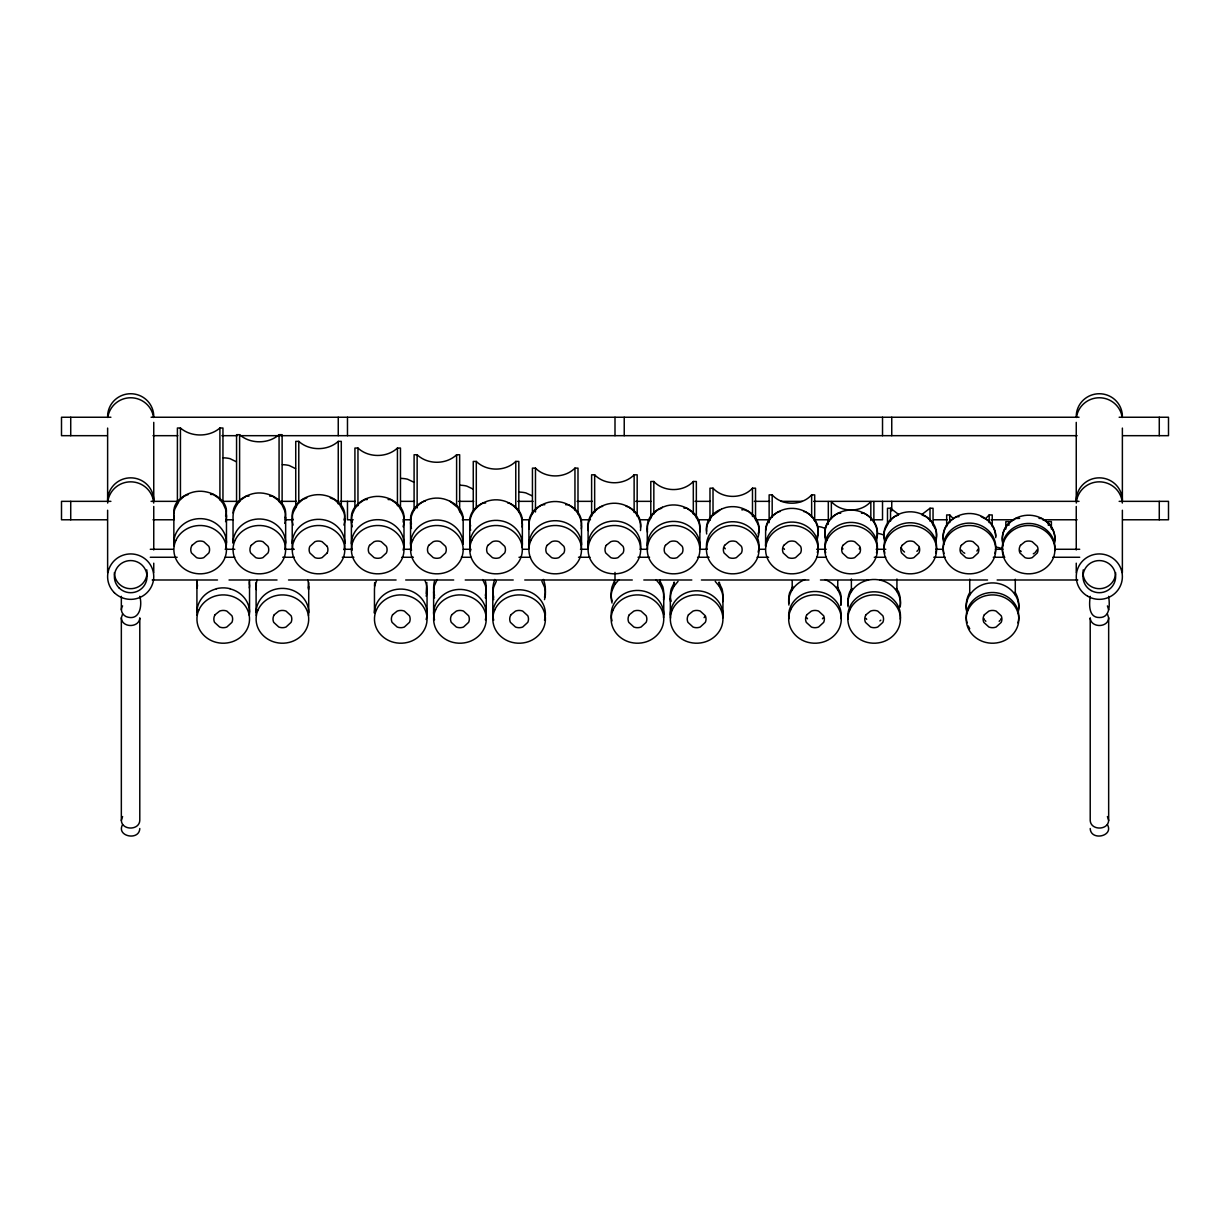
<?xml version="1.0" encoding="UTF-8"?>
<svg xmlns="http://www.w3.org/2000/svg" width="1230" height="1230" viewBox="0 0 1230 1230"><rect width="100%" height="100%" fill="white"/><g stroke="black" fill="none" stroke-linecap="round" stroke-linejoin="round"><path stroke-width="1.5" d="M249.306 584.296L249.536 580.483M308.715 582.405L308.146 588.063M374.458 586.264L374.673 582.559M233.039 513.018C233.239 502.532 243.463 496.259 252.534 493.768A28.106 27.69 0 0 1 266.157 493.768C276.781 496.105 289.065 505.93 284.745 518.03M139.79 596.335C142.296 604.791 140.235 620.012 128.181 617.245C123.154 616.461 119.341 610.388 122.585 605.898M121.34 617.875C121.785 628.038 139.359 628.038 139.79 617.875L139.79 820.425C139.359 830.573 121.785 830.573 121.34 820.425L121.34 617.875L122.585 614.001M121.34 820.425L122.585 816.551M139.79 828.513C139.313 841.212 115.881 836.431 122.585 824.654M1108.661 596.335C1109.691 603.899 1110.613 617.737 1099.436 617.522C1088.243 617.737 1089.165 603.899 1090.211 596.335M1108.661 617.875C1108.215 628.038 1090.641 628.038 1090.211 617.875L1090.211 820.425C1090.641 830.573 1108.215 830.573 1108.661 820.425L1108.661 617.875L1107.415 614.001M426.164 593.629L426.825 582.559M485.343 595.489L486.004 591.876A43.219 36.054 -1.4 0 0 485.343 580.898M544.506 597.365L545.182 593.767A40.759 34.717 -1.4 0 0 544.506 582.897L543.399 579.422M840.72 604.991L841.059 603.254A30.873 28.89 -1.6 0 0 840.382 592.86L837.153 586.418M899.899 606.867L900.237 605.145A29.305 27.86 -1.7 0 0 898.454 591.584L896.316 588.478M1017.917 612.263L1018.578 608.942A26.829 26.199 -1.9 0 0 1016.81 595.628L1015.288 592.583L1014.058 592.583M403.102 522.012C407.407 509.82 395.384 499.549 384.498 497.197A28.106 27.69 0 0 0 370.891 497.197C359.99 499.641 347.998 509.774 352.287 522.012M343.923 520.013C348.228 507.867 336.082 497.827 325.32 495.475A28.106 27.69 0 0 0 311.713 495.475C300.935 497.919 288.819 507.821 293.109 520.013M225.567 516.031C229.887 503.977 217.479 494.383 206.978 492.062A28.106 27.69 0 0 0 193.356 492.062C183.624 494.552 172.246 502.117 174.091 513.571M494.798 579.422L493.707 582.897A40.759 34.717 1.4 0 0 493.03 593.767L493.707 597.365M376.457 580.683L375.35 583.681A22.97 22.617 0 0 0 374.458 589.939L374.458 613.232A22.97 22.617 0 0 1 375.35 606.974C377.856 598.426 385.39 591.968 393.954 589.893A28.106 27.69 0 0 1 407.56 589.893C416.109 591.968 423.658 598.426 426.164 606.974A22.97 22.617 0 0 1 426.164 619.49M674.455 582.313L671.226 588.878A34.348 31.027 1.5 0 0 670.55 599.456L670.888 601.224M969.732 592.583L968.21 595.628A26.829 26.199 1.9 0 0 966.426 608.942L967.103 612.263M327.195 552.962L322.106 557.636A9.994 9.84 0 0 1 314.926 557.636L309.837 552.962A8.241 8.118 0 0 1 309.837 546.351L314.926 541.692A9.994 9.84 0 0 1 322.106 541.692L327.195 546.351M437.157 579.561L434.528 585.403A22.97 22.617 0 0 0 434.528 597.903M496.32 581.283L493.707 587.11A22.97 22.617 0 0 0 493.707 599.625M618.859 579.699L614.677 584.711L612.048 590.538A22.97 22.617 0 0 0 612.048 603.038M678.038 581.421L673.856 586.418L671.226 592.245A22.97 22.617 0 0 0 670.55 601.654M804.912 579.607C797.747 582.328 791.751 588.248 789.568 595.674A22.97 22.617 0 0 0 788.907 605.083M859.232 548.995L859.77 547.98M900.237 606.805A22.97 22.617 0 0 0 899.561 597.38C897.054 588.832 889.521 582.374 880.957 580.299A28.106 27.69 0 0 0 867.35 580.299C858.801 582.374 851.252 588.832 848.746 597.38A22.97 22.617 0 0 0 848.085 606.805M918.41 549.549L918.948 548.534A8.241 8.118 0 0 0 919.348 547.458M978.127 549.087L976.897 551.04M1017.917 613.324A22.97 22.617 0 0 0 1017.917 600.809C1015.411 592.26 1007.862 585.803 999.314 583.727A28.106 27.69 0 0 0 985.691 583.727C977.143 585.788 969.594 592.26 967.103 600.809A22.97 22.617 0 0 0 967.103 613.324M1037.29 549.641L1035.26 552.439M1000.636 619.505L1001.189 618.49M935.676 539.955A27.983 22.832 0.8 0 0 936.338 531.345C934.831 521.689 926.129 514.893 917.073 512.618A28.106 27.69 0 0 0 903.466 512.618C894.41 514.924 885.708 521.674 884.186 531.345A27.983 22.832 -0.8 0 0 884.862 539.955M704.083 617.66L704.759 616.722M822.439 618.767L823.116 617.829M1047.468 522.719L1048.344 521.628L1051.389 521.628L1051.389 529.038M992.226 526.379L992.226 514.94L989.181 514.94L986.245 517.953M933.047 524.918L933.047 508.251L930.003 508.251L922.146 514.278M814.691 520.813L814.691 494.875L811.646 494.875C801.822 505.991 782.019 505.991 772.179 494.875L769.134 494.875L769.134 522.658M755.528 518.384L755.528 488.187L752.483 488.187C742.551 499.119 722.933 499.119 713.016 488.187L709.971 488.187L709.971 520.259M696.349 517.907L696.349 481.499L693.305 481.499C683.296 492.246 663.846 492.246 653.837 481.499L650.793 481.499L650.793 517.907M637.171 516.2L637.171 474.811L634.127 474.811C624.041 485.389 604.745 485.389 594.659 474.811L591.615 474.811L591.615 516.2M577.992 513.894L577.992 468.123L574.948 468.123C564.77 478.516 545.659 478.516 535.481 468.123L532.436 468.123L532.436 513.894M518.814 512.126L518.814 461.435L515.77 461.435C505.515 471.644 486.573 471.644 476.302 461.435L473.258 461.435L473.258 510.25M459.651 511.757L459.651 454.746L456.607 454.746C446.244 464.771 427.487 464.771 417.139 454.746L414.095 454.746L414.095 509.85M916.904 551.332L917.718 550.487M999.144 621.288L999.959 620.443M400.473 509.512L400.473 448.058L397.428 448.058C386.989 457.914 368.4 457.914 357.961 448.058L354.917 448.058L354.917 507.59M341.294 505.791L341.294 441.37L338.25 441.37C327.733 451.041 309.314 451.041 298.782 441.37L295.738 441.37L295.738 507.683M282.116 503.562L282.116 434.682L279.072 434.682C268.463 444.168 250.213 444.168 239.604 434.682L236.56 434.682L236.56 505.469M222.953 501.732L222.953 428.009L219.909 428.009C209.208 437.296 191.127 437.296 180.441 428.009L177.397 428.009L177.397 503.624M879.88 620.919L880.803 620.181M721.549 508.989L711.878 516.108L707.342 524.564A22.97 22.617 0 0 0 706.666 533.974M1033.308 553.808L1034.338 553.177M719.596 509.881C713.246 512.864 707.85 518.568 706.666 525.656A32.534 23.77 -0.9 0 0 706.666 531.237M662.37 507.283C655.267 510.081 648.794 515.939 647.487 523.749A34.348 24.123 -0.9 0 0 647.487 529.269M662.401 507.267L666.768 505.761A28.106 27.69 0 0 1 680.375 505.761C689.154 508.067 698.04 514.263 699.639 523.749A34.348 24.123 0.9 0 1 699.639 529.269M721.58 508.989L725.931 507.467A28.106 27.69 0 0 1 739.553 507.467C748.394 509.774 757.234 516.108 758.818 525.656A32.534 23.77 0.9 0 1 758.141 533.974M216.418 588.863C207.87 590.938 200.321 597.396 197.83 605.96A22.97 22.617 0 0 0 197.154 615.369M188.39 494.445L184.162 496.228L179.303 500.687L174.768 509.143A22.97 22.617 0 0 0 174.091 518.553M248.952 496.136L246.2 496.182L240.742 500.026L236.56 505.023L233.931 510.85A22.97 22.617 0 0 0 233.039 517.107L233.039 543.153A22.97 22.617 0 0 1 233.931 536.895C236.437 528.346 243.986 521.874 252.534 519.813A28.106 27.69 0 0 1 266.157 519.813C274.705 521.874 282.254 528.346 284.745 536.895A22.97 22.617 0 0 1 284.745 549.41M306.747 497.873L302.503 499.657L297.645 504.115L293.109 512.572A22.97 22.617 0 0 0 293.109 525.087M367.293 499.549L364.541 499.611L359.099 503.454L354.917 508.451L352.287 514.278A22.97 22.617 0 0 0 352.287 526.794M425.088 501.302L423.72 501.317C417.539 504.054 412.035 509.312 410.789 516.17A43.219 25.738 -0.9 0 0 411.466 524.011M485.65 502.978L482.898 503.039C476.687 505.822 471.198 511.157 469.968 518.061A40.759 25.323 -0.9 0 0 470.629 525.994M544.829 504.7L542.061 504.746C535.819 507.575 530.361 513.018 529.146 519.967A38.468 24.907 -0.9 0 0 529.146 525.348M602.623 506.437L601.239 506.468C594.966 509.343 589.524 514.863 588.309 521.858A36.331 24.508 -0.9 0 0 588.309 527.316M661.802 508.144L657.558 509.927L652.7 514.386L648.164 522.842A22.97 22.617 0 0 0 647.487 532.252M780.143 511.572L778.759 511.603C772.379 514.632 767.013 520.413 765.844 527.547A30.873 23.432 -0.9 0 0 765.614 530.376M840.705 513.264L837.938 513.31C831.526 516.385 826.176 522.273 825.023 529.438A29.305 23.078 -0.8 0 0 825.684 537.971M898.5 515.001L894.256 516.785L889.398 521.243L884.862 529.7A22.97 22.617 0 0 0 884.862 542.215M959.046 516.692L956.294 516.738L950.852 520.305A26.522 22.371 -0.8 0 0 944.04 530.361L943.364 533.236A26.829 22.632 -0.8 0 0 944.04 541.953M1019.609 518.368L1015.473 518.46L1010.014 522.058A25.83 22.463 -0.7 0 0 1003.219 532.19L1002.542 535.127A25.83 22.463 -0.7 0 0 1003.219 543.952M110.9 417.247L61.5 417.247L61.5 435.681L107.072 435.681M151.09 417.247L1079.017 417.247M1119.146 417.247L1168.5 417.247L1168.5 435.681L1122.975 435.681M152.997 435.681L177.873 435.681M221.877 435.681L237.19 435.681M241.018 435.681L1077.111 435.681M110.9 501.348L61.5 501.348L61.5 519.783L107.072 519.783M151.09 501.348L177.873 501.348M221.877 501.348L237.19 501.348M281.193 501.348L296.492 501.348M340.095 501.348L355.132 501.348M401.041 501.348L414.449 501.348M458.452 501.348L473.75 501.348M517.769 501.348L533.067 501.348M577.07 501.348L592.383 501.348M635.71 501.348L651.008 501.348M695.012 501.348L710.325 501.348M754.328 501.348L769.642 501.348M781.112 501.348L802.16 501.348M813.645 501.348L1079.017 501.348M1119.146 501.348L1168.5 501.348L1168.5 519.783L1122.975 519.783M898.377 514.278L890.535 508.251L887.491 508.251L887.491 523.073M952.635 517.953L949.714 514.94L946.67 514.94L946.67 526.379M152.997 519.783L174.045 519.783M225.705 519.783L233.362 519.783M285.022 519.783L292.679 519.783M353.21 519.783L347.475 519.783L347.475 501.348M402.963 519.783L410.62 519.783M462.28 519.783L469.921 519.783M521.582 519.783L529.238 519.783M580.898 519.783L590.462 519.783M639.538 519.783L649.102 519.783M698.84 519.783L708.418 519.783M756.25 519.783L769.642 519.783M813.645 519.783L828.958 519.783M872.962 519.783L882.525 519.783L882.525 501.348M933.785 519.783L947.162 519.783M991.119 519.783L1014.043 519.783M1042.717 519.783L1077.111 519.783M1009.769 522.719L1008.877 521.628L1005.833 521.628L1005.833 529.038M150.291 549.272L173.322 549.272M225.182 549.272L234.776 549.272M284.714 549.272L294.308 549.272M344.231 549.272L351.918 549.272M403.763 549.272L411.45 549.272M463.295 549.272L470.982 549.272M522.827 549.272L528.593 549.272M580.437 549.272L588.109 549.272M639.969 549.272L647.641 549.272M699.501 549.272L707.173 549.272M759.018 549.272L764.783 549.272M816.628 549.272L826.237 549.272M876.16 549.272L885.769 549.272M935.692 549.272L943.379 549.272M995.224 549.272L1002.896 549.272M1054.756 549.272L1079.709 549.272M150.291 557.267L177.166 557.267M225.182 557.267L234.776 557.267M282.792 557.267L294.308 557.267M342.309 557.267L353.84 557.267M401.841 557.267L413.372 557.267M461.373 557.267L470.982 557.267M518.983 557.267L530.499 557.267M578.515 557.267L590.031 557.267M638.047 557.267L649.563 557.267M697.579 557.267L709.095 557.267M757.096 557.267L768.627 557.267M816.628 557.267L826.237 557.267M874.238 557.267L885.769 557.267M933.77 557.267L945.286 557.267M993.302 557.267L1004.818 557.267M1052.834 557.267L1079.709 557.267M152.213 579.991L217.495 579.991M229.026 579.991L277.027 579.991M288.543 579.991L396.091 579.991M405.685 579.991L453.701 579.991M465.217 579.991L513.218 579.991M524.749 579.991L632.282 579.991M643.797 579.991L691.813 579.991M701.408 579.991L808.956 579.991M820.471 579.991L868.488 579.991M880.004 579.991L987.536 579.991M997.146 579.991L1077.788 579.991M659.618 580.253L662.862 586.879A36.331 32.195 -1.4 0 1 663.524 597.565M718.797 582.313L722.041 588.878A34.348 31.027 -1.5 0 1 722.702 599.456M792.812 586.418L789.568 592.86A30.873 28.89 1.6 0 0 788.907 603.254M851.99 588.478L849.853 591.584A29.305 27.86 1.7 0 0 848.085 605.145M210.561 494.414L213.313 494.475L218.771 498.304L222.953 503.316L225.567 509.143A22.97 22.617 0 0 1 225.582 521.658M269.739 496.136L272.491 496.182L277.934 500.026L282.116 505.023L284.745 510.85A22.97 22.617 0 0 1 284.745 523.365M330.286 497.873L334.529 499.657L339.388 504.115L343.923 512.572A22.97 22.617 0 0 1 343.923 525.087M388.08 499.549L390.848 499.611L396.291 503.454L400.473 508.451L403.102 514.278A22.97 22.617 0 0 1 403.102 526.794M507.821 503.009L509.189 503.039C515.401 505.822 520.89 511.157 522.12 518.061A40.759 25.323 0.9 0 1 522.12 523.38M565.615 504.7L568.368 504.746C574.61 507.575 580.083 513.018 581.298 519.967A38.468 24.907 0.9 0 1 581.298 525.348M626.162 506.437L627.546 506.468C633.819 509.343 639.262 514.863 640.476 521.858A36.331 24.508 0.9 0 1 640.476 527.316M683.957 508.128L686.724 508.175L692.167 512.018L696.349 517.015L698.978 522.842A22.97 22.617 0 0 1 699.639 532.252M741.752 509.804L743.135 509.835M744.519 509.866L748.747 511.649L753.606 516.108L758.141 524.564A22.97 22.617 0 0 1 758.141 537.08M803.697 511.572L805.066 511.603C811.446 514.632 816.828 520.413 817.996 527.547A30.873 23.432 0.9 0 1 817.32 535.973M861.492 513.264L864.244 513.31C870.655 516.385 876.006 522.273 877.174 529.438A29.305 23.078 0.8 0 1 876.498 537.971M922.039 515.001L926.282 516.785L931.141 521.243L935.676 529.7A22.97 22.617 0 0 1 935.676 542.215M981.217 516.708L988.044 520.305A26.522 22.371 0.8 0 1 994.839 530.361L995.516 533.236A26.829 22.632 0.8 0 1 995.747 536.157M1039.012 518.399L1041.764 518.46L1047.222 522.058A25.907 22.54 0.7 0 1 1054.018 532.221L1054.694 535.127A25.83 22.463 0.7 0 1 1054.694 541.046M230.041 588.863C238.589 590.938 246.138 597.396 248.629 605.96A22.97 22.617 0 0 1 249.306 615.369M1002.573 548.872L999.314 547.75A28.106 27.69 0 0 0 995.931 547.135M884.216 535.188L880.957 534.051A28.106 27.69 0 0 0 877.59 533.436M825.038 528.362L821.794 527.193A28.106 27.69 0 0 0 818.411 526.578M825.038 579.607C832.218 582.328 838.199 588.248 840.382 595.674A22.97 22.617 0 0 1 841.059 605.083M463.172 518.799A43.219 25.738 0.9 0 0 462.941 516.17C461.235 506.837 452.194 501.24 443.676 498.903A28.106 27.69 0 0 0 430.054 498.903C421.521 500.994 413.957 507.421 411.466 516A22.97 22.617 0 0 0 411.466 528.5M532.252 495.875L525.917 492.938A28.106 27.69 0 0 0 519.106 492.108M473.089 489.063L466.739 486.081A28.106 27.69 0 0 0 459.928 485.25M413.91 482.237L407.56 479.223A28.106 27.69 0 0 0 400.749 478.409M295.554 468.615L289.219 465.524A28.106 27.69 0 0 0 282.408 464.694M236.375 461.788L230.041 458.667A28.106 27.69 0 0 0 223.23 457.852M963.72 552.624L964.751 553.254M450.026 501.317L457.729 507.544L462.28 516A22.97 22.617 0 0 1 463.172 522.258L463.172 544.183A22.97 22.617 0 0 0 462.28 537.925C459.774 529.361 452.225 522.904 443.676 520.828A28.106 27.69 0 0 0 430.054 520.828C421.506 522.904 413.957 529.361 411.466 537.925A22.97 22.617 0 0 0 411.466 550.44M904.542 552.07L902.82 550.487M962.798 551.886L961.307 550.102M985.045 620.443L985.86 621.288M715.23 581.421L719.412 586.418L722.041 592.245A22.97 22.617 0 0 1 722.702 601.654M656.051 579.699L660.233 584.711L662.862 590.538A22.97 22.617 0 0 1 663.539 599.948M1020.485 550.656L1021.161 551.594M866.012 618.383L866.704 619.336M783.787 548.442L784.463 549.38M806.849 617.829L807.526 618.767M724.608 547.888L725.285 548.826M983.831 618.49L984.369 619.505M968.21 625.916L969.732 628.745M902.128 549.549L901.59 548.534A8.241 8.118 0 0 1 901.19 547.458M842.412 547.98L842.95 548.995M541.877 581.283L544.506 587.11A22.97 22.617 0 0 1 544.506 599.625M482.714 579.561L485.343 585.403A22.97 22.617 0 0 1 485.343 597.903M1107.415 605.898L1108.661 609.773M1107.415 816.551L1108.661 820.425M1107.415 824.654C1114.119 836.431 1090.687 841.212 1090.211 828.513M1004.31 556.852L1003.219 553.854A22.97 22.617 0 0 1 1003.203 541.354C1005.71 532.79 1013.259 526.332 1021.807 524.257A28.106 27.69 0 0 1 1035.429 524.257C1043.978 526.332 1051.527 532.79 1054.018 541.354A22.97 22.617 0 0 1 1054.694 550.763M425.057 580.683L426.164 583.681A22.97 22.617 0 0 1 426.164 596.196M612.048 601.086L611.371 597.565A36.331 32.195 1.4 0 1 612.048 586.879L614.677 580.253L614.677 584.711M434.528 595.489L433.852 591.876A43.219 36.054 1.4 0 1 434.528 580.898M197.492 586.187L196.923 580.483M256.101 582.405L256.332 586.187M1159.275 417.247L1159.275 435.681M1159.275 501.348L1159.275 519.783M1122.375 428.086L1122.375 500.549A23.062 22.709 0 0 0 1099.312 477.84A23.062 22.709 0 0 0 1076.25 500.549L1076.25 422.367M1122.375 510.235L1122.375 572.642M1076.25 506.452L1076.25 549.948M1076.25 563.186L1076.25 572.642M1048.344 521.628L1048.344 525.333M1015.288 579.238L1015.288 594.982M1008.877 521.628L1008.877 525.333M989.181 514.94L989.181 522.566M969.732 579.238L969.732 594.982M949.714 514.94L949.714 522.566M930.003 508.251L930.003 521.212M896.931 579.007L896.931 591.553M891.75 417.247L891.75 435.681M891.75 501.348L891.75 510.957M890.535 508.251L890.535 521.212M882.525 417.247L882.525 435.681M873.869 501.563L873.869 522.396M870.825 520.505L870.825 501.563C861.077 512.849 841.105 512.849 831.357 501.563L831.357 518.614M851.375 579.007L851.375 591.553M837.753 580.868L837.753 589.846M828.313 501.563L828.313 524.303M811.646 494.875L811.646 517.107M792.197 580.868L792.197 589.846M772.179 494.875L772.179 517.107M752.483 488.187L752.483 516.492M722.933 598.503L722.933 614.954M719.412 582.313L719.412 586.418M713.016 488.187L713.016 514.601M699.87 529.1L699.87 545.551M693.305 481.499L693.305 514.079M673.856 582.313L673.856 586.418M670.335 598.503L670.335 614.954M663.754 596.796L663.754 614.6M660.233 580.253L660.233 584.711M653.837 481.499L653.837 514.079M647.272 529.1L647.272 545.551M634.127 474.811L634.127 512.449M624.225 417.247L624.225 435.681M615 417.247L615 435.681M615 572.411L615 579.991M594.659 474.811L594.659 512.449M588.094 527.393L588.094 545.213M581.513 525.671L581.513 544.859M574.948 468.123L574.948 510.081M535.481 468.123L535.481 511.988M528.915 525.671L528.915 544.859M522.35 523.965L522.35 544.521M515.77 461.435L515.77 508.374M492.8 593.367L492.8 613.924M486.234 591.645L486.234 613.586M476.302 461.435L476.302 508.374M469.737 523.965L469.737 544.521M456.607 454.746L456.607 506.053M433.621 591.645L433.621 613.586M427.056 589.939L427.056 613.232M417.139 454.746L417.139 507.959M410.559 522.258L410.559 544.183M403.993 520.536L403.993 543.829M397.428 448.058L397.428 505.668M357.961 448.058L357.961 505.668M351.396 520.536L351.396 543.829M347.475 417.247L347.475 435.681M344.815 518.829L344.815 543.491M338.25 417.247L338.25 435.681M338.25 441.37L338.25 503.9M308.715 586.51L308.715 612.555M298.782 441.37L298.782 502.009M292.217 518.829L292.217 543.491M285.652 517.107L285.652 543.153M279.072 434.682L279.072 501.64M256.101 586.51L256.101 612.555M249.536 584.804L249.536 612.202M239.604 434.682L239.604 501.64M226.474 515.401L226.474 542.814M219.909 428.009L219.909 499.841M196.923 584.804L196.923 612.202M180.441 428.009L180.441 497.95M173.861 515.401L173.861 542.814M153.75 422.367L153.75 500.549A23.062 22.709 0 0 0 130.688 477.84A23.062 22.709 0 0 0 107.625 500.549L107.625 428.086M153.75 506.452L153.75 549.948M153.75 563.186L153.75 572.642M121.34 596.335L121.34 609.773M107.625 510.235L107.625 572.642M70.725 417.247L70.725 435.681M70.725 501.348L70.725 519.783M1003.203 545.643A22.97 22.617 0 0 1 1003.203 533.128C1005.71 524.564 1013.259 518.122 1021.807 516.031A28.106 27.69 0 0 1 1035.429 516.031C1043.978 518.107 1051.527 524.564 1054.018 533.128A22.97 22.617 0 0 1 1054.694 542.538M529.146 548.011A22.97 22.617 0 0 1 529.807 538.602C532.313 530.053 539.862 523.596 548.411 521.52A28.106 27.69 0 0 1 562.018 521.52C570.582 523.596 578.131 530.053 580.621 538.602A22.97 22.617 0 0 1 581.298 548.011M529.146 528.838A22.97 22.617 0 0 1 529.807 519.429C532.313 510.85 539.862 504.423 548.411 502.332A28.106 27.69 0 0 1 562.018 502.332C570.582 504.408 578.131 510.865 580.621 519.429A22.97 22.617 0 0 1 581.298 528.838M647.487 548.703A22.97 22.617 0 0 1 648.164 539.293C650.655 530.745 658.204 524.272 666.768 522.212A28.106 27.69 0 0 1 680.375 522.212C688.923 524.272 696.472 530.745 698.978 539.293A22.97 22.617 0 0 1 699.639 548.703M588.309 548.365A22.97 22.617 0 0 1 588.986 538.955C591.492 530.391 599.025 523.934 607.589 521.858A28.106 27.69 0 0 1 621.196 521.858C629.76 523.934 637.294 530.391 639.8 538.955A22.97 22.617 0 0 1 640.476 548.365M588.309 530.545A22.97 22.617 0 0 1 588.986 521.136C591.476 512.572 599.041 506.13 607.589 504.054A28.106 27.69 0 0 1 621.196 504.054C629.76 506.114 637.294 512.572 639.8 521.136A22.97 22.617 0 0 1 640.476 530.545M352.287 550.087A22.97 22.617 0 0 1 352.287 537.587C354.793 529.023 362.327 522.566 370.891 520.49A28.106 27.69 0 0 1 384.498 520.49C393.046 522.566 400.596 529.023 403.102 537.587A22.97 22.617 0 0 1 403.102 550.087M817.32 552.485A22.97 22.617 0 0 0 817.32 539.985C814.829 531.422 807.28 524.964 798.731 522.888A28.106 27.69 0 0 0 785.109 522.888C776.561 524.964 769.011 531.422 766.505 539.985A22.97 22.617 0 0 0 765.614 546.228L765.614 532.529A22.97 22.617 0 0 1 766.505 526.271C769.011 517.707 776.561 511.28 785.109 509.189A28.106 27.69 0 0 1 798.731 509.189C807.28 511.25 814.829 517.722 817.32 526.271A22.97 22.617 0 0 1 817.32 538.786M825.684 552.839A22.97 22.617 0 0 1 825.684 540.324C828.19 531.76 835.739 525.302 844.287 523.227A28.106 27.69 0 0 1 857.894 523.227C866.458 525.302 873.992 531.76 876.498 540.324A22.97 22.617 0 0 1 876.498 552.839M825.684 540.493A22.97 22.617 0 0 1 825.684 527.993C828.174 519.414 835.739 512.987 844.287 510.896A28.106 27.69 0 0 1 857.894 510.896C866.458 512.971 873.992 519.429 876.498 527.993A22.97 22.617 0 0 1 876.498 540.493M470.644 550.779A22.97 22.617 0 0 1 470.644 538.263C473.135 529.715 480.684 523.242 489.233 521.182A28.106 27.69 0 0 1 502.855 521.182C511.403 523.242 518.952 529.715 521.443 538.263A22.97 22.617 0 0 1 522.12 547.673M470.644 530.222A22.97 22.617 0 0 1 470.644 517.707C473.135 509.143 480.684 502.716 489.233 500.625A28.106 27.69 0 0 1 502.855 500.625C511.403 502.686 518.952 509.159 521.443 517.707A22.97 22.617 0 0 1 522.12 527.116M884.862 553.177A22.97 22.617 0 0 1 884.862 540.662C887.368 532.113 894.902 525.64 903.466 523.58A28.106 27.69 0 0 1 917.073 523.58C925.621 525.64 933.17 532.113 935.676 540.662A22.97 22.617 0 0 1 935.676 553.177M293.109 549.749A22.97 22.617 0 0 1 293.109 537.233C295.615 528.685 303.164 522.227 311.713 520.152A28.106 27.69 0 0 1 325.32 520.152C333.884 522.212 341.433 528.685 343.923 537.233A22.97 22.617 0 0 1 343.923 549.749M327.195 546.351A8.241 8.118 0 0 1 327.195 552.962M706.666 549.041A22.97 22.617 0 0 1 707.342 539.632C709.833 531.083 717.382 524.626 725.931 522.55A28.106 27.69 0 0 1 739.553 522.55C748.101 524.61 755.651 531.083 758.141 539.632A22.97 22.617 0 0 1 758.141 552.147M944.04 553.515A22.97 22.617 0 0 1 944.04 541C946.531 532.452 954.08 525.994 962.629 523.918A28.106 27.69 0 0 1 976.251 523.918C984.8 525.994 992.349 532.452 994.855 541A22.97 22.617 0 0 1 995.747 547.258M995.516 550.41A22.97 22.617 0 0 1 994.855 553.515M944.04 543.921A22.97 22.617 0 0 1 944.04 531.422C946.531 522.842 954.096 516.416 962.629 514.325A28.106 27.69 0 0 1 976.251 514.325C984.8 516.4 992.349 522.858 994.855 531.422A22.97 22.617 0 0 1 995.747 537.664M174.091 545.966A22.97 22.617 0 0 1 174.768 536.557C177.258 527.993 184.808 521.535 193.356 519.46A28.106 27.69 0 0 1 206.978 519.46C215.527 521.535 223.076 527.993 225.567 536.557A22.97 22.617 0 0 1 225.582 549.057M434.528 619.828A22.97 22.617 0 0 1 434.528 607.328C437.019 598.764 444.568 592.307 453.117 590.231A28.106 27.69 0 0 1 466.739 590.231C475.287 592.307 482.837 598.764 485.343 607.328A22.97 22.617 0 0 1 485.343 619.828M670.55 618.106A22.97 22.617 0 0 1 671.226 608.696C673.717 600.132 681.266 593.675 689.83 591.599A28.106 27.69 0 0 1 703.437 591.599C711.986 593.675 719.535 600.132 722.041 608.696A22.97 22.617 0 0 1 722.702 618.106M612.048 620.858A22.97 22.617 0 0 1 612.048 608.358C614.554 599.794 622.088 593.337 630.652 591.261A28.106 27.69 0 0 1 644.259 591.261C652.823 593.337 660.356 599.794 662.862 608.358A22.97 22.617 0 0 1 663.539 617.768M788.907 618.782A22.97 22.617 0 0 1 789.568 609.373C792.074 600.824 799.623 594.367 808.172 592.291A28.106 27.69 0 0 1 821.794 592.291C830.342 594.367 837.891 600.824 840.382 609.373A22.97 22.617 0 0 1 841.059 618.782M848.085 619.136A22.97 22.617 0 0 1 848.746 609.726C851.252 601.163 858.801 594.705 867.35 592.629A28.106 27.69 0 0 1 880.957 592.629C889.521 594.705 897.054 601.163 899.561 609.726A22.97 22.617 0 0 1 900.237 619.136M493.707 620.181A22.97 22.617 0 0 1 493.707 607.666C496.197 599.102 503.747 592.645 512.295 590.585A28.106 27.69 0 0 1 525.917 590.585C534.466 592.645 542.015 599.102 544.506 607.666A22.97 22.617 0 0 1 544.506 620.181M256.332 615.707A22.97 22.617 0 0 1 256.993 606.298C259.499 597.734 267.048 591.276 275.597 589.201A28.106 27.69 0 0 1 289.219 589.201C297.768 591.276 305.317 597.734 307.808 606.298A22.97 22.617 0 0 1 308.484 615.707M256.332 589.662A22.97 22.617 0 0 1 256.993 580.253M307.808 580.253A22.97 22.617 0 0 1 308.484 589.662M967.103 622.918A22.97 22.617 0 0 1 967.103 610.403C969.594 601.854 977.143 595.382 985.691 593.321A28.106 27.69 0 0 1 999.314 593.321C1007.862 595.382 1015.411 601.854 1017.917 610.403A22.97 22.617 0 0 1 1017.917 622.918M216.418 588.678A28.106 27.69 0 0 1 230.041 588.678M197.154 587.955A22.97 22.617 0 0 1 197.154 581.652M249.306 581.652A22.97 22.617 0 0 1 249.306 587.955M107.625 416.447A23.062 22.709 0 0 1 130.688 393.738A23.062 22.709 0 0 1 153.75 416.447M107.671 503.07A23.062 22.709 0 0 1 130.688 481.837A23.062 22.709 0 0 1 153.704 503.07M107.825 417.493A23.062 22.709 0 0 1 153.55 417.493M146.754 569.844A16.313 16.067 0 0 1 132.117 588.632A16.313 16.067 0 0 1 114.375 572.642M1076.25 416.447A23.062 22.709 0 0 1 1099.312 393.738A23.062 22.709 0 0 1 1122.375 416.447M1076.296 503.07A23.062 22.709 0 0 1 1099.312 481.837A23.062 22.709 0 0 1 1122.329 503.07M1076.45 417.493A23.062 22.709 0 0 1 1122.175 417.493M1115.625 572.642A16.313 16.067 0 0 1 1097.883 588.632A16.313 16.067 0 0 1 1083.246 569.844M175.875 540.416L174.768 543.399A22.97 22.617 0 0 0 174.768 555.914C177.258 564.478 184.808 570.935 193.356 573.011A28.106 27.69 0 0 0 206.978 573.011C215.527 570.935 223.076 564.478 225.567 555.914A22.97 22.617 0 0 0 225.582 543.399C223.076 534.85 215.527 528.393 206.978 526.317A28.106 27.69 0 0 0 193.356 526.317C185.838 528.177 179.103 533.313 175.875 540.416M198.937 609.819L197.83 612.801A22.97 22.617 0 0 0 197.83 625.317C200.321 633.865 207.87 640.338 216.418 642.398A28.106 27.69 0 0 0 230.041 642.398C238.589 640.338 246.138 633.865 248.629 625.317A22.97 22.617 0 0 0 248.645 612.801C246.138 604.253 238.589 597.78 230.041 595.72A28.106 27.69 0 0 0 216.418 595.72C208.9 597.565 202.166 602.7 198.937 609.819M235.038 540.416L233.931 543.399A22.97 22.617 0 0 0 233.931 555.914C236.437 564.478 243.986 570.935 252.534 573.011A28.106 27.69 0 0 0 266.157 573.011C274.705 570.935 282.254 564.478 284.745 555.914A22.97 22.617 0 0 0 284.745 543.399C282.254 534.85 274.705 528.393 266.157 526.317A28.106 27.69 0 0 0 252.534 526.317C245.016 528.177 238.282 533.313 235.038 540.416M258.1 609.819L256.993 612.801A22.97 22.617 0 0 0 256.993 625.317C259.499 633.865 267.048 640.338 275.597 642.398A28.106 27.69 0 0 0 289.219 642.398C297.768 640.338 305.317 633.865 307.808 625.317A22.97 22.617 0 0 0 307.808 612.801C305.317 604.253 297.768 597.78 289.219 595.72A28.106 27.69 0 0 0 275.597 595.72C268.079 597.565 261.344 602.7 258.1 609.819M294.216 540.416L293.109 543.399A22.97 22.617 0 0 0 293.109 555.914C295.615 564.478 303.164 570.935 311.713 573.011A28.106 27.69 0 0 0 325.32 573.011C333.884 570.935 341.433 564.478 343.923 555.914A22.97 22.617 0 0 0 343.923 543.399C341.417 534.85 333.884 528.393 325.32 526.317A28.106 27.69 0 0 0 311.713 526.317C304.194 528.177 297.445 533.313 294.216 540.416M353.394 540.416L352.287 543.399A22.97 22.617 0 0 0 352.287 555.914C354.793 564.478 362.327 570.935 370.891 573.011A28.106 27.69 0 0 0 384.498 573.011C393.046 570.935 400.596 564.478 403.102 555.914A22.97 22.617 0 0 0 403.102 543.399C400.596 534.85 393.046 528.393 384.498 526.317A28.106 27.69 0 0 0 370.891 526.317C363.373 528.177 356.623 533.313 353.394 540.416M376.457 609.819L375.35 612.801A22.97 22.617 0 0 0 375.35 625.317C377.856 633.865 385.39 640.338 393.954 642.398A28.106 27.69 0 0 0 407.56 642.398C416.109 640.338 423.658 633.865 426.164 625.317A22.97 22.617 0 0 0 426.164 612.801C423.658 604.253 416.109 597.78 407.56 595.72A28.106 27.69 0 0 0 393.954 595.72C386.435 597.565 379.686 602.7 376.457 609.819M412.573 540.416L411.466 543.399A22.97 22.617 0 0 0 411.466 555.914C413.957 564.478 421.506 570.935 430.054 573.011A28.106 27.69 0 0 0 443.676 573.011C452.225 570.935 459.774 564.478 462.28 555.914A22.97 22.617 0 0 0 462.28 543.399C459.774 534.85 452.225 528.393 443.676 526.317A28.106 27.69 0 0 0 430.054 526.317C422.551 528.177 415.802 533.313 412.573 540.416M435.635 609.819L434.528 612.801A22.97 22.617 0 0 0 434.528 625.317C437.019 633.865 444.568 640.338 453.117 642.398A28.106 27.69 0 0 0 466.739 642.398C475.287 640.338 482.837 633.865 485.343 625.317A22.97 22.617 0 0 0 485.343 612.801C482.837 604.253 475.287 597.78 466.739 595.72A28.106 27.69 0 0 0 453.117 595.72C445.614 597.565 438.864 602.7 435.635 609.819M471.736 540.416L470.644 543.399A22.97 22.617 0 0 0 470.644 555.914C473.135 564.478 480.684 570.935 489.233 573.011A28.106 27.69 0 0 0 502.855 573.011C511.403 570.935 518.952 564.478 521.443 555.914A22.97 22.617 0 0 0 521.443 543.399C518.952 534.85 511.403 528.393 502.855 526.317A28.106 27.69 0 0 0 489.233 526.317C481.714 528.177 474.98 533.313 471.736 540.416M494.798 609.819L493.707 612.801A22.97 22.617 0 0 0 493.707 625.317C496.197 633.865 503.747 640.338 512.295 642.398A28.106 27.69 0 0 0 525.917 642.398C534.466 640.338 542.015 633.865 544.506 625.317A22.97 22.617 0 0 0 544.506 612.801C542.015 604.253 534.466 597.78 525.917 595.72A28.106 27.69 0 0 0 512.295 595.72C504.777 597.565 498.042 602.7 494.798 609.819M530.914 540.416L529.807 543.399A22.97 22.617 0 0 0 529.807 555.914C532.313 564.478 539.862 570.935 548.411 573.011A28.106 27.69 0 0 0 562.018 573.011C570.582 570.935 578.131 564.478 580.621 555.914A22.97 22.617 0 0 0 580.621 543.399C578.131 534.85 570.582 528.393 562.018 526.317A28.106 27.69 0 0 0 548.411 526.317C540.893 528.177 534.143 533.313 530.914 540.416M590.093 540.416L588.986 543.399A22.97 22.617 0 0 0 588.986 555.914C591.492 564.478 599.025 570.935 607.589 573.011A28.106 27.69 0 0 0 621.196 573.011C629.76 570.935 637.294 564.478 639.8 555.914A22.97 22.617 0 0 0 639.8 543.399C637.294 534.85 629.76 528.393 621.196 526.317A28.106 27.69 0 0 0 607.589 526.317C600.071 528.177 593.321 533.313 590.093 540.416M613.155 609.819L612.048 612.801A22.97 22.617 0 0 0 612.048 625.317C614.554 633.865 622.088 640.338 630.652 642.398A28.106 27.69 0 0 0 644.259 642.398C652.823 640.338 660.356 633.865 662.862 625.317A22.97 22.617 0 0 0 662.862 612.801C660.356 604.253 652.823 597.78 644.259 595.72A28.106 27.69 0 0 0 630.652 595.72C623.133 597.565 616.384 602.7 613.155 609.819M649.271 540.416L648.164 543.399A22.97 22.617 0 0 0 648.164 555.914C650.655 564.478 658.204 570.935 666.768 573.011A28.106 27.69 0 0 0 680.375 573.011C688.923 570.935 696.472 564.478 698.978 555.914A22.97 22.617 0 0 0 698.978 543.399C696.472 534.85 688.923 528.393 680.375 526.317A28.106 27.69 0 0 0 666.768 526.317C659.249 528.177 652.5 533.313 649.271 540.416M672.333 609.819L671.226 612.801A22.97 22.617 0 0 0 671.226 625.317C673.717 633.865 681.266 640.338 689.83 642.398A28.106 27.69 0 0 0 703.437 642.398C711.986 640.338 719.535 633.865 722.041 625.317A22.97 22.617 0 0 0 722.041 612.801C719.535 604.253 711.986 597.78 703.437 595.72A28.106 27.69 0 0 0 689.83 595.72C682.312 597.565 675.562 602.7 672.333 609.819M708.449 540.416L707.342 543.399A22.97 22.617 0 0 0 707.342 555.914C709.833 564.478 717.382 570.935 725.931 573.011A28.106 27.69 0 0 0 739.553 573.011C748.101 570.935 755.651 564.478 758.141 555.914A22.97 22.617 0 0 0 758.141 543.399C755.651 534.85 748.101 528.393 739.553 526.317A28.106 27.69 0 0 0 725.931 526.317C718.412 528.177 711.678 533.313 708.449 540.416M767.612 540.416L766.505 543.399A22.97 22.617 0 0 0 766.505 555.914C769.011 564.478 776.561 570.935 785.109 573.011A28.106 27.69 0 0 0 798.731 573.011C807.28 570.935 814.829 564.478 817.32 555.914A22.97 22.617 0 0 0 817.32 543.399C814.829 534.85 807.28 528.393 798.731 526.317A28.106 27.69 0 0 0 785.109 526.317C777.591 528.177 770.856 533.313 767.612 540.416M790.675 609.819L789.568 612.801A22.97 22.617 0 0 0 789.568 625.317C792.074 633.865 799.623 640.338 808.172 642.398A28.106 27.69 0 0 0 821.794 642.398C830.342 640.338 837.891 633.865 840.382 625.317A22.97 22.617 0 0 0 840.382 612.801C837.891 604.253 830.342 597.78 821.794 595.72A28.106 27.69 0 0 0 808.172 595.72C800.653 597.565 793.919 602.7 790.675 609.819M826.791 540.416L825.684 543.399A22.97 22.617 0 0 0 825.684 555.914C828.19 564.478 835.739 570.935 844.287 573.011A28.106 27.69 0 0 0 857.894 573.011C866.458 570.935 873.992 564.478 876.498 555.914A22.97 22.617 0 0 0 876.498 543.399C873.992 534.85 866.458 528.393 857.894 526.317A28.106 27.69 0 0 0 844.287 526.317C836.769 528.177 830.019 533.313 826.791 540.416M849.853 609.819L848.746 612.801A22.97 22.617 0 0 0 848.746 625.317C851.252 633.865 858.801 640.338 867.35 642.398A28.106 27.69 0 0 0 880.957 642.398C889.521 640.338 897.054 633.865 899.561 625.317A22.97 22.617 0 0 0 899.561 612.801C897.054 604.253 889.521 597.78 880.957 595.72A28.106 27.69 0 0 0 867.35 595.72C859.832 597.565 853.082 602.7 849.853 609.819M885.969 540.416L884.862 543.399A22.97 22.617 0 0 0 884.862 555.914C887.368 564.478 894.902 570.935 903.466 573.011A28.106 27.69 0 0 0 917.073 573.011C925.621 570.935 933.17 564.478 935.676 555.914A22.97 22.617 0 0 0 935.676 543.399C933.17 534.85 925.621 528.393 917.073 526.317A28.106 27.69 0 0 0 903.466 526.317C895.947 528.177 889.198 533.313 885.969 540.416M945.147 540.416L944.04 543.399A22.97 22.617 0 0 0 944.04 555.914C946.531 564.478 954.08 570.935 962.629 573.011A28.106 27.69 0 0 0 976.251 573.011C984.8 570.935 992.349 564.478 994.855 555.914A22.97 22.617 0 0 0 994.855 543.399C992.349 534.85 984.8 528.393 976.251 526.317A28.106 27.69 0 0 0 962.629 526.317C955.126 528.177 948.376 533.313 945.147 540.416M968.21 609.819L967.103 612.801A22.97 22.617 0 0 0 967.103 625.317C969.594 633.865 977.143 640.338 985.691 642.398A28.106 27.69 0 0 0 999.314 642.398C1007.862 640.338 1015.411 633.865 1017.917 625.317A22.97 22.617 0 0 0 1017.917 612.801C1015.411 604.253 1007.862 597.78 999.314 595.72A28.106 27.69 0 0 0 985.691 595.72C978.188 597.565 971.439 602.7 968.21 609.819M1004.31 540.416L1003.219 543.399A22.97 22.617 0 0 0 1003.203 555.914C1005.71 564.478 1013.259 570.935 1021.807 573.011A28.106 27.69 0 0 0 1035.429 573.011C1043.978 570.935 1051.527 564.478 1054.018 555.914A22.97 22.617 0 0 0 1054.018 543.399C1051.527 534.85 1043.978 528.393 1035.429 526.317A28.106 27.69 0 0 0 1021.807 526.317C1014.289 528.177 1007.555 533.313 1004.31 540.416M192.034 545.351L191.496 546.351A8.241 8.118 0 0 0 191.48 552.962L196.569 557.636A9.994 9.84 0 0 0 203.765 557.636L208.854 552.962A8.241 8.118 0 0 0 208.854 546.351L203.765 541.692A9.994 9.84 0 0 0 196.569 541.692L192.034 545.351M251.212 545.351L250.659 546.351A8.241 8.118 0 0 0 250.659 552.962L255.748 557.636A9.994 9.84 0 0 0 262.943 557.636L268.017 552.962A8.241 8.118 0 0 0 268.032 546.351L262.943 541.692A9.994 9.84 0 0 0 255.748 541.692L251.212 545.351M215.096 614.739L214.558 615.753A8.241 8.118 0 0 0 214.543 622.365L219.632 627.039A9.994 9.84 0 0 0 226.827 627.039L231.917 622.365A8.241 8.118 0 0 0 231.917 615.753L226.827 611.079A9.994 9.84 0 0 0 219.632 611.095L215.096 614.739M274.275 614.739L273.721 615.753A8.241 8.118 0 0 0 273.721 622.365L278.81 627.039A9.994 9.84 0 0 0 286.006 627.039L291.079 622.365A8.241 8.118 0 0 0 291.095 615.753L286.006 611.079A9.994 9.84 0 0 0 278.81 611.095L274.275 614.739M369.554 545.351L369.015 546.351A8.241 8.118 0 0 0 369.015 552.962L374.105 557.636A9.994 9.84 0 0 0 381.285 557.636L386.374 552.962A8.241 8.118 0 0 0 386.374 546.351L381.285 541.692A9.994 9.84 0 0 0 374.105 541.692L369.554 545.351M428.732 545.351L428.194 546.351A8.241 8.118 0 0 0 428.194 552.962L433.268 557.636A9.994 9.84 0 0 0 440.463 557.636L445.552 552.962A8.241 8.118 0 0 0 445.552 546.351L440.463 541.692A9.994 9.84 0 0 0 433.268 541.692L428.732 545.351M392.616 614.739L392.078 615.753A8.241 8.118 0 0 0 392.078 622.365L397.167 627.039A9.994 9.84 0 0 0 404.347 627.039L409.436 622.365A8.241 8.118 0 0 0 409.436 615.753L404.347 611.079A9.994 9.84 0 0 0 397.167 611.095L392.616 614.739M487.91 545.351L487.357 546.351A8.241 8.118 0 0 0 487.357 552.962L492.446 557.636A9.994 9.84 0 0 0 499.641 557.636L504.715 552.962A8.241 8.118 0 0 0 504.731 546.351L499.641 541.692A9.994 9.84 0 0 0 492.446 541.692L487.91 545.351M451.794 614.739L451.256 615.753A8.241 8.118 0 0 0 451.256 622.365L456.33 627.039A9.994 9.84 0 0 0 463.526 627.039L468.615 622.365A8.241 8.118 0 0 0 468.615 615.753L463.526 611.079A9.994 9.84 0 0 0 456.33 611.095L451.794 614.739M547.089 545.351L546.535 546.351A8.241 8.118 0 0 0 546.535 552.962L551.624 557.636A9.994 9.84 0 0 0 558.82 557.636L563.894 552.962A8.241 8.118 0 0 0 563.894 546.351L558.82 541.692A9.994 9.84 0 0 0 551.624 541.692L547.089 545.351M510.973 614.739L510.419 615.753A8.241 8.118 0 0 0 510.419 622.365L515.508 627.039A9.994 9.84 0 0 0 522.704 627.039L527.778 622.365A8.241 8.118 0 0 0 527.793 615.753L522.704 611.079A9.994 9.84 0 0 0 515.508 611.095L510.973 614.739M606.252 545.351L605.713 546.351A8.241 8.118 0 0 0 605.713 552.962L610.803 557.636A9.994 9.84 0 0 0 617.983 557.636L623.072 552.962A8.241 8.118 0 0 0 623.072 546.351L617.983 541.692A9.994 9.84 0 0 0 610.803 541.692L606.252 545.351M665.43 545.351L664.892 546.351A8.241 8.118 0 0 0 664.892 552.962L669.966 557.636A9.994 9.84 0 0 0 677.161 557.636L682.25 552.962A8.241 8.118 0 0 0 682.25 546.351L677.161 541.692A9.994 9.84 0 0 0 669.966 541.692L665.43 545.351M629.314 614.739L628.776 615.753A8.241 8.118 0 0 0 628.776 622.365L633.865 627.039A9.994 9.84 0 0 0 641.045 627.039L646.134 622.365A8.241 8.118 0 0 0 646.134 615.753L641.045 611.079A9.994 9.84 0 0 0 633.865 611.095L629.314 614.739M724.608 545.351L724.07 546.351A8.241 8.118 0 0 0 724.055 552.962L729.144 557.636A9.994 9.84 0 0 0 736.34 557.636L741.429 552.962A8.241 8.118 0 0 0 741.429 546.351L736.34 541.692A9.994 9.84 0 0 0 729.144 541.692L724.608 545.351M688.493 614.739L687.954 615.753A8.241 8.118 0 0 0 687.954 622.365L693.028 627.039A9.994 9.84 0 0 0 700.224 627.039L705.313 622.365A8.241 8.118 0 0 0 705.313 615.753L700.224 611.079A9.994 9.84 0 0 0 693.028 611.095L688.493 614.739M783.787 545.351L783.233 546.351A8.241 8.118 0 0 0 783.233 552.962L788.322 557.636A9.994 9.84 0 0 0 795.518 557.636L800.592 552.962A8.241 8.118 0 0 0 800.592 546.351L795.518 541.692A9.994 9.84 0 0 0 788.322 541.692L783.787 545.351M842.95 545.351L842.412 546.351A8.241 8.118 0 0 0 842.412 552.962L847.501 557.636A9.994 9.84 0 0 0 854.681 557.636L859.77 552.962A8.241 8.118 0 0 0 859.77 546.351L854.681 541.692A9.994 9.84 0 0 0 847.501 541.692L842.95 545.351M806.849 614.739L806.296 615.753A8.241 8.118 0 0 0 806.296 622.365L811.385 627.039A9.994 9.84 0 0 0 818.58 627.039L823.654 622.365A8.241 8.118 0 0 0 823.654 615.753L818.58 611.079A9.994 9.84 0 0 0 811.385 611.095L806.849 614.739M902.128 545.351L901.59 546.351A8.241 8.118 0 0 0 901.59 552.962L906.679 557.636A9.994 9.84 0 0 0 913.859 557.636L918.948 552.962A8.241 8.118 0 0 0 918.948 546.351L913.859 541.692A9.994 9.84 0 0 0 906.679 541.692L902.128 545.351M866.012 614.739L865.474 615.753A8.241 8.118 0 0 0 865.474 622.365L870.563 627.039A9.994 9.84 0 0 0 877.743 627.039L882.833 622.365A8.241 8.118 0 0 0 882.833 615.753L877.743 611.079A9.994 9.84 0 0 0 870.563 611.095L866.012 614.739M961.307 545.351L960.768 546.351A8.241 8.118 0 0 0 960.753 552.962L965.842 557.636A9.994 9.84 0 0 0 973.038 557.636L978.127 552.962A8.241 8.118 0 0 0 978.127 546.351L973.038 541.692A9.994 9.84 0 0 0 965.842 541.692L961.307 545.351M1020.485 545.351L1019.931 546.351A8.241 8.118 0 0 0 1019.931 552.962L1025.021 557.636A9.994 9.84 0 0 0 1032.216 557.636L1037.29 552.962A8.241 8.118 0 0 0 1037.305 546.351L1032.216 541.692A9.994 9.84 0 0 0 1025.021 541.692L1020.485 545.351M984.369 614.739L983.831 615.753A8.241 8.118 0 0 0 983.816 622.365L988.905 627.039A9.994 9.84 0 0 0 996.1 627.039L1001.189 622.365A8.241 8.118 0 0 0 1001.189 615.753L996.1 611.079A9.994 9.84 0 0 0 988.905 611.095L984.369 614.739M114.375 592.706A23.062 22.709 0 0 0 152.966 582.513A23.062 22.709 0 0 0 124.722 554.699A23.062 22.709 0 0 0 114.375 592.706M119.156 588.002A16.313 16.067 0 0 0 146.447 580.791A16.313 16.067 0 0 0 126.459 561.126A16.313 16.067 0 0 0 119.156 588.002M1087.781 596.304A23.062 22.709 0 0 0 1122.375 576.639A23.062 22.709 0 0 0 1087.781 556.975A23.062 22.709 0 0 0 1087.781 596.304M1091.164 590.554A16.313 16.067 0 0 0 1115.625 576.639A16.313 16.067 0 0 0 1091.164 562.725A16.313 16.067 0 0 0 1091.164 590.554"/></g></svg>
